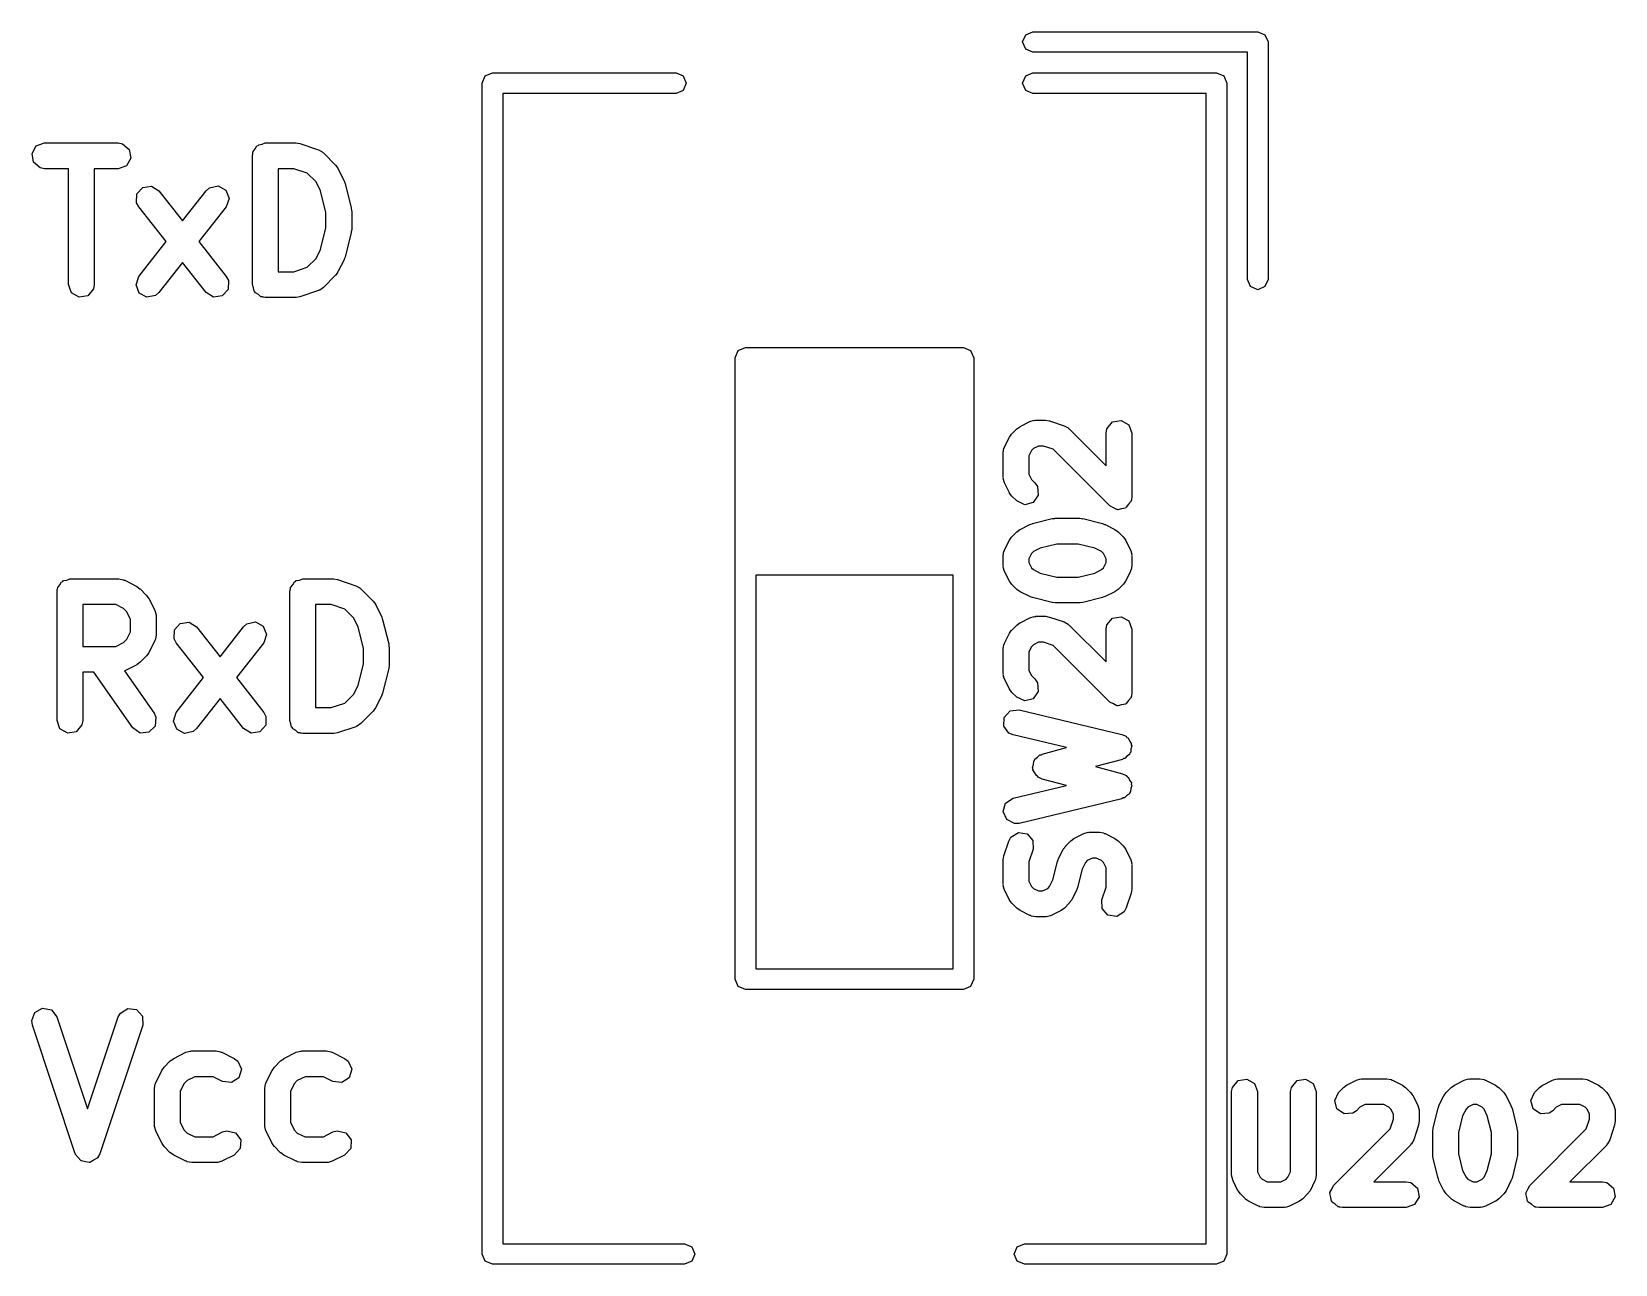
# Model space of a CAD drawing. Extents: x 93.8 to 150, y -109.9 to -90.1.
# Drawn here: x 106.71 to 115.94, y -104.82 to -97.64 of the extents above; entities that cross this region are included whole.
import ezdxf

# ---------------------------------------------------------------- set-up
doc = ezdxf.new("R2010")
doc.units = 0
doc.layers.add('BLACK', color=7, linetype='CONTINUOUS')

msp = doc.modelspace()

# ---------------------------------------------------------------- linework, layer by layer
at = {"layer": 'BLACK', "linetype": 'CONTINUOUS'}
for p, q in [((112.504, -97.6536), (112.546, -97.636)), ((112.546, -97.636), (113.856, -97.636)), ((113.856, -97.636), (113.898, -97.6536)), ((112.486, -97.696), (112.504, -97.6536)), ((112.504, -97.7384), (112.486, -97.696)), ((113.898, -97.6536), (113.916, -97.696)), ((113.916, -97.696), (113.916, -99.079)), ((112.546, -97.756), (112.504, -97.7384)), ((113.796, -97.756), (112.546, -97.756)), ((113.796, -99.079), (113.796, -97.756)), ((109.336, -97.936), (109.354, -97.8936)), ((109.354, -97.8936), (109.396, -97.876)), ((109.396, -97.876), (110.466, -97.876)), ((110.466, -97.876), (110.508, -97.8936)), ((110.508, -97.8936), (110.526, -97.936)), ((112.486, -97.936), (112.504, -97.8936)), ((112.504, -97.8936), (112.546, -97.876)), ((112.546, -97.876), (113.616, -97.876)), ((113.616, -97.876), (113.658, -97.8936)), ((113.658, -97.8936), (113.676, -97.936)), ((109.336, -104.757), (109.336, -97.936)), ((110.466, -97.996), (109.456, -97.996)), ((109.456, -97.996), (109.456, -104.697)), ((110.508, -97.9784), (110.466, -97.996)), ((110.526, -97.936), (110.508, -97.9784)), ((112.504, -97.9784), (112.486, -97.936)), ((112.546, -97.996), (112.504, -97.9784)), ((113.556, -97.996), (112.546, -97.996)), ((113.556, -104.697), (113.556, -97.996)), ((113.676, -97.936), (113.676, -104.757)), ((106.738, -98.3018), (106.786, -98.2843)), ((106.786, -98.2843), (107.215, -98.2843)), ((107.215, -98.2843), (107.241, -98.2888)), ((107.241, -98.2888), (107.28, -98.3218)), ((108.054, -98.2909), (108.072, -98.2843)), ((108.072, -98.2843), (108.251, -98.2843)), ((108.251, -98.2843), (108.273, -98.2882)), ((108.273, -98.2882), (108.274, -98.2881)), ((108.274, -98.2881), (108.382, -98.3238)), ((106.713, -98.3463), (106.738, -98.3018)), ((106.721, -98.3968), (106.713, -98.3463)), ((107.289, -98.3723), (107.263, -98.4167)), ((107.28, -98.3218), (107.289, -98.3723)), ((107.997, -98.3593), (107.999, -98.3495)), ((107.997, -99.1093), (107.997, -98.3593)), ((107.998, -98.3463), (108, -98.3434)), ((107.999, -98.3495), (107.998, -98.3463)), ((108, -98.3434), (108.002, -98.3336)), ((108.002, -98.3336), (108.014, -98.3187)), ((108.014, -98.3187), (108.024, -98.3018)), ((108.024, -98.3018), (108.03, -98.2995)), ((108.03, -98.2995), (108.035, -98.2943)), ((108.035, -98.2943), (108.054, -98.2909)), ((108.382, -98.3238), (108.404, -98.3363)), ((108.404, -98.3363), (108.407, -98.3401)), ((108.407, -98.3401), (108.411, -98.342)), ((108.411, -98.342), (108.482, -98.4134)), ((106.761, -98.4298), (106.721, -98.3968)), ((106.786, -98.4343), (106.761, -98.4298)), ((106.926, -98.4343), (106.786, -98.4343)), ((106.926, -99.1093), (106.926, -98.4343)), ((107.215, -98.4343), (107.076, -98.4343)), ((107.076, -98.4343), (107.076, -99.1093)), ((107.263, -98.4167), (107.215, -98.4343)), ((108.147, -98.4343), (108.147, -99.0343)), ((108.239, -98.4343), (108.147, -98.4343)), ((108.317, -98.4606), (108.239, -98.4343)), ((108.368, -98.5109), (108.317, -98.4606)), ((108.482, -98.4134), (108.495, -98.4318)), ((108.495, -98.4318), (108.496, -98.4329)), ((108.496, -98.4329), (108.532, -98.5043)), ((107.324, -98.5814), (107.358, -98.5432)), ((107.358, -98.5432), (107.409, -98.5359)), ((107.409, -98.5359), (107.453, -98.5629)), ((107.453, -98.5629), (107.59, -98.7379)), ((107.59, -98.7379), (107.727, -98.5629)), ((107.727, -98.5629), (107.747, -98.5456)), ((107.747, -98.5456), (107.797, -98.535)), ((107.797, -98.535), (107.842, -98.5593)), ((107.842, -98.5593), (107.861, -98.6069)), ((108.394, -98.564), (108.368, -98.5109)), ((108.426, -98.6899), (108.394, -98.564)), ((108.532, -98.5043), (108.536, -98.5167)), ((108.536, -98.5167), (108.538, -98.5197)), ((108.538, -98.5197), (108.573, -98.6625)), ((107.322, -98.6327), (107.324, -98.5814)), ((107.335, -98.6556), (107.322, -98.6327)), ((107.495, -98.8593), (107.335, -98.6556)), ((107.845, -98.6556), (107.685, -98.8593)), ((107.861, -98.6069), (107.845, -98.6556)), ((108.426, -98.7786), (108.426, -98.6899)), ((108.573, -98.6625), (108.575, -98.6775)), ((108.575, -98.6775), (108.576, -98.6807)), ((108.576, -98.6807), (108.576, -98.7879)), ((108.394, -98.9045), (108.426, -98.7786)), ((108.573, -98.806), (108.538, -98.9489)), ((108.576, -98.7879), (108.573, -98.8026)), ((108.573, -98.8026), (108.573, -98.806)), ((107.335, -99.0629), (107.495, -98.8593)), ((107.685, -98.8593), (107.845, -99.0629)), ((108.368, -98.9577), (108.394, -98.9045)), ((107.59, -98.9807), (107.453, -99.1556)), ((107.727, -99.1556), (107.59, -98.9807)), ((108.239, -99.0343), (108.317, -99.008)), ((108.317, -99.008), (108.368, -98.9577)), ((108.532, -98.9643), (108.496, -99.0357)), ((108.538, -98.9489), (108.532, -98.9607)), ((108.532, -98.9607), (108.532, -98.9643)), ((106.943, -99.1575), (106.926, -99.1093)), ((107.076, -99.1093), (107.071, -99.1349)), ((107.319, -99.1117), (107.335, -99.0629)), ((107.338, -99.1593), (107.319, -99.1117)), ((107.845, -99.0629), (107.858, -99.0859)), ((107.858, -99.0859), (107.856, -99.1372)), ((108.004, -99.1276), (107.997, -99.1093)), ((108.147, -99.0343), (108.239, -99.0343)), ((108.482, -99.0552), (108.411, -99.1266)), ((108.483, -99.0537), (108.482, -99.0552)), ((108.496, -99.0357), (108.483, -99.0537)), ((113.814, -99.1214), (113.796, -99.079)), ((113.916, -99.079), (113.898, -99.1214)), ((106.988, -99.1831), (106.943, -99.1575)), ((107.038, -99.1742), (106.988, -99.1831)), ((107.071, -99.1349), (107.038, -99.1742)), ((107.383, -99.1835), (107.338, -99.1593)), ((107.433, -99.173), (107.383, -99.1835)), ((107.453, -99.1556), (107.433, -99.173)), ((107.771, -99.1827), (107.727, -99.1556)), ((107.822, -99.1754), (107.771, -99.1827)), ((107.856, -99.1372), (107.822, -99.1754)), ((108.007, -99.1468), (108.004, -99.1276)), ((108.012, -99.1511), (108.007, -99.1468)), ((108.015, -99.1575), (108.012, -99.1511)), ((108.032, -99.1672), (108.015, -99.1575)), ((108.046, -99.1798), (108.032, -99.1672)), ((108.056, -99.1815), (108.046, -99.1798)), ((108.059, -99.1831), (108.056, -99.1815)), ((108.062, -99.1826), (108.059, -99.1831)), ((108.072, -99.1843), (108.062, -99.1826)), ((108.251, -99.1843), (108.072, -99.1843)), ((108.252, -99.1837), (108.251, -99.1843)), ((108.274, -99.1804), (108.252, -99.1837)), ((108.382, -99.1447), (108.274, -99.1804)), ((108.385, -99.1419), (108.382, -99.1447)), ((108.39, -99.1415), (108.385, -99.1419)), ((108.411, -99.1266), (108.39, -99.1415)), ((113.856, -99.139), (113.814, -99.1214)), ((113.898, -99.1214), (113.856, -99.139)), ((110.829, -99.4936), (110.871, -99.476)), ((110.871, -99.476), (112.141, -99.476)), ((112.141, -99.476), (112.183, -99.4936)), ((110.811, -99.536), (110.829, -99.4936)), ((110.811, -103.156), (110.811, -99.536)), ((112.183, -99.4936), (112.201, -99.536)), ((112.201, -99.536), (112.201, -103.156)), ((112.452, -99.9501), (112.47, -99.9372)), ((112.47, -99.9372), (112.471, -99.9361)), ((112.471, -99.9361), (112.528, -99.9075)), ((112.528, -99.9075), (112.553, -99.9001)), ((112.553, -99.9001), (112.558, -99.9011)), ((112.558, -99.9011), (112.562, -99.8996)), ((112.562, -99.8996), (112.619, -99.8996)), ((112.619, -99.8996), (112.641, -99.9035)), ((112.641, -99.9035), (112.643, -99.9034)), ((112.643, -99.9034), (112.728, -99.932)), ((112.728, -99.932), (112.751, -99.9444)), ((112.751, -99.9444), (112.754, -99.9482)), ((112.754, -99.9482), (112.758, -99.9501)), ((112.972, -99.9746), (112.977, -99.9489)), ((112.977, -99.9489), (113.01, -99.9096)), ((113.01, -99.9096), (113.06, -99.9007)), ((113.06, -99.9007), (113.105, -99.9264)), ((113.105, -99.9264), (113.122, -99.9746)), ((112.38, -100.055), (112.409, -99.9982)), ((112.409, -99.9982), (112.422, -99.9802)), ((112.422, -99.9802), (112.423, -99.9787)), ((112.423, -99.9787), (112.452, -99.9501)), ((112.758, -99.9501), (112.972, -100.165)), ((112.972, -100.165), (112.972, -99.9746)), ((113.122, -99.9746), (113.122, -100.346)), ((112.372, -100.089), (112.377, -100.063)), ((112.372, -100.232), (112.372, -100.089)), ((112.377, -100.063), (112.38, -100.06)), ((112.38, -100.06), (112.38, -100.055)), ((112.538, -100.076), (112.522, -100.107)), ((112.522, -100.107), (112.522, -100.214)), ((112.549, -100.065), (112.538, -100.076)), ((112.579, -100.05), (112.549, -100.065)), ((112.607, -100.05), (112.579, -100.05)), ((112.664, -100.069), (112.607, -100.05)), ((112.994, -100.399), (112.664, -100.069)), ((112.522, -100.214), (112.538, -100.244)), ((112.374, -100.236), (112.372, -100.232)), ((112.373, -100.24), (112.374, -100.236)), ((112.38, -100.265), (112.373, -100.24)), ((112.409, -100.322), (112.38, -100.265)), ((112.538, -100.244), (112.558, -100.264)), ((112.558, -100.264), (112.573, -100.286)), ((112.573, -100.286), (112.577, -100.337)), ((112.41, -100.324), (112.409, -100.322)), ((112.423, -100.342), (112.41, -100.324)), ((112.452, -100.37), (112.423, -100.342)), ((112.498, -100.392), (112.452, -100.37)), ((112.548, -100.379), (112.498, -100.392)), ((112.577, -100.337), (112.548, -100.379)), ((113.015, -100.409), (112.994, -100.399)), ((113.034, -100.42), (113.015, -100.409)), ((113.085, -100.411), (113.063, -100.415)), ((113.087, -100.408), (113.085, -100.411)), ((113.09, -100.407), (113.087, -100.408)), ((113.103, -100.389), (113.09, -100.407)), ((113.118, -100.372), (113.103, -100.389)), ((113.119, -100.367), (113.118, -100.372)), ((113.12, -100.365), (113.119, -100.367)), ((113.122, -100.346), (113.12, -100.362)), ((113.12, -100.362), (113.12, -100.365)), ((112.541, -100.504), (112.544, -100.502)), ((112.544, -100.502), (112.658, -100.473)), ((112.658, -100.473), (112.673, -100.472)), ((112.673, -100.472), (112.676, -100.471)), ((112.676, -100.471), (112.819, -100.471)), ((112.819, -100.471), (112.834, -100.474)), ((112.834, -100.474), (112.837, -100.473)), ((112.837, -100.473), (112.951, -100.502)), ((112.951, -100.502), (112.963, -100.507)), ((113.038, -100.419), (113.034, -100.42)), ((113.041, -100.421), (113.038, -100.419)), ((113.063, -100.415), (113.041, -100.421)), ((112.409, -100.598), (112.422, -100.58)), ((112.422, -100.58), (112.423, -100.579)), ((112.423, -100.579), (112.452, -100.55)), ((112.452, -100.55), (112.47, -100.537)), ((112.47, -100.537), (112.471, -100.536)), ((112.471, -100.536), (112.528, -100.507)), ((112.528, -100.507), (112.541, -100.504)), ((112.963, -100.507), (112.967, -100.507)), ((112.967, -100.507), (113.024, -100.536)), ((113.024, -100.536), (113.042, -100.549)), ((113.042, -100.549), (113.043, -100.55)), ((113.043, -100.55), (113.072, -100.579)), ((113.072, -100.579), (113.085, -100.597)), ((112.372, -100.689), (112.377, -100.663)), ((112.377, -100.663), (112.38, -100.66)), ((112.38, -100.655), (112.409, -100.598)), ((112.38, -100.66), (112.38, -100.655)), ((112.538, -100.676), (112.522, -100.707)), ((112.549, -100.665), (112.538, -100.676)), ((112.588, -100.645), (112.549, -100.665)), ((112.685, -100.621), (112.588, -100.645)), ((112.81, -100.621), (112.685, -100.621)), ((112.907, -100.645), (112.81, -100.621)), ((112.946, -100.665), (112.907, -100.645)), ((112.957, -100.676), (112.946, -100.665)), ((112.972, -100.707), (112.957, -100.676)), ((113.085, -100.597), (113.086, -100.598)), ((113.086, -100.598), (113.115, -100.655)), ((113.115, -100.655), (113.122, -100.68)), ((113.122, -100.68), (113.121, -100.685)), ((113.121, -100.685), (113.122, -100.689)), ((112.372, -100.746), (112.372, -100.689)), ((112.374, -100.75), (112.372, -100.746)), ((112.373, -100.755), (112.374, -100.75)), ((112.38, -100.78), (112.373, -100.755)), ((112.409, -100.837), (112.38, -100.78)), ((112.522, -100.707), (112.522, -100.728)), ((112.522, -100.728), (112.538, -100.759)), ((112.538, -100.759), (112.549, -100.77)), ((112.549, -100.77), (112.588, -100.79)), ((112.907, -100.79), (112.946, -100.77)), ((112.946, -100.77), (112.957, -100.759)), ((112.957, -100.759), (112.972, -100.728)), ((112.972, -100.728), (112.972, -100.707)), ((113.115, -100.78), (113.086, -100.837)), ((113.118, -100.772), (113.115, -100.775)), ((113.115, -100.775), (113.115, -100.78)), ((113.122, -100.746), (113.118, -100.772)), ((113.122, -100.689), (113.122, -100.746)), ((106.863, -100.874), (106.876, -100.859)), ((106.876, -100.859), (106.885, -100.842)), ((106.885, -100.842), (106.892, -100.84)), ((106.892, -100.84), (106.896, -100.834)), ((106.896, -100.834), (106.915, -100.831)), ((106.915, -100.831), (106.934, -100.824)), ((106.934, -100.824), (107.219, -100.824)), ((107.219, -100.824), (107.245, -100.829)), ((107.245, -100.829), (107.248, -100.832)), ((107.248, -100.832), (107.253, -100.832)), ((107.253, -100.832), (107.324, -100.868)), ((107.324, -100.868), (107.342, -100.881)), ((108.22, -100.874), (108.233, -100.859)), ((108.233, -100.859), (108.243, -100.842)), ((108.243, -100.842), (108.249, -100.84)), ((108.249, -100.84), (108.253, -100.834)), ((108.253, -100.834), (108.272, -100.831)), ((108.272, -100.831), (108.291, -100.824)), ((108.291, -100.824), (108.469, -100.824)), ((108.469, -100.824), (108.491, -100.828)), ((108.491, -100.828), (108.493, -100.828)), ((108.493, -100.828), (108.6, -100.864)), ((108.6, -100.864), (108.623, -100.876)), ((112.081, -100.803), (110.931, -100.803)), ((110.931, -100.803), (110.931, -103.096)), ((112.081, -103.096), (112.081, -100.803)), ((112.41, -100.838), (112.409, -100.837)), ((112.423, -100.856), (112.41, -100.838)), ((112.452, -100.885), (112.423, -100.856)), ((112.588, -100.79), (112.685, -100.814)), ((112.685, -100.814), (112.81, -100.814)), ((112.81, -100.814), (112.907, -100.79)), ((113.072, -100.856), (113.043, -100.885)), ((113.073, -100.855), (113.072, -100.856)), ((113.086, -100.837), (113.073, -100.855)), ((106.859, -100.899), (106.86, -100.89)), ((106.859, -101.649), (106.859, -100.899)), ((106.86, -100.886), (106.861, -100.883)), ((106.86, -100.89), (106.86, -100.886)), ((106.861, -100.883), (106.863, -100.874)), ((107.342, -100.881), (107.344, -100.882)), ((107.344, -100.882), (107.379, -100.918)), ((107.379, -100.918), (107.392, -100.936)), ((107.392, -100.936), (107.394, -100.937)), ((107.394, -100.937), (107.429, -101.009)), ((108.216, -100.899), (108.217, -100.89)), ((108.216, -101.649), (108.216, -100.899)), ((108.217, -100.886), (108.219, -100.883)), ((108.217, -100.89), (108.217, -100.886)), ((108.219, -100.883), (108.22, -100.874)), ((108.623, -100.876), (108.625, -100.88)), ((108.625, -100.88), (108.629, -100.882)), ((108.629, -100.882), (108.701, -100.953)), ((108.701, -100.953), (108.714, -100.972)), ((112.453, -100.885), (112.452, -100.885)), ((112.471, -100.899), (112.453, -100.885)), ((112.528, -100.927), (112.471, -100.899)), ((112.532, -100.928), (112.528, -100.927)), ((112.544, -100.933), (112.532, -100.928)), ((112.658, -100.962), (112.544, -100.933)), ((112.661, -100.961), (112.658, -100.962)), ((112.676, -100.964), (112.661, -100.961)), ((112.819, -100.964), (112.676, -100.964)), ((112.822, -100.963), (112.819, -100.964)), ((112.837, -100.962), (112.822, -100.963)), ((112.951, -100.933), (112.837, -100.962)), ((112.954, -100.931), (112.951, -100.933)), ((112.967, -100.927), (112.954, -100.931)), ((113.024, -100.899), (112.967, -100.927)), ((113.025, -100.898), (113.024, -100.899)), ((113.043, -100.885), (113.025, -100.898)), ((107.009, -100.974), (107.009, -101.217)), ((107.202, -100.974), (107.009, -100.974)), ((107.246, -100.997), (107.202, -100.974)), ((107.265, -101.015), (107.246, -100.997)), ((107.287, -101.06), (107.265, -101.015)), ((107.429, -101.009), (107.437, -101.034)), ((107.437, -101.034), (107.436, -101.038)), ((107.436, -101.038), (107.437, -101.042)), ((107.437, -101.042), (107.437, -101.149)), ((108.366, -100.974), (108.366, -101.574)), ((108.457, -100.974), (108.366, -100.974)), ((108.536, -101.001), (108.457, -100.974)), ((108.586, -101.051), (108.536, -101.001)), ((108.613, -101.104), (108.586, -101.051)), ((108.714, -100.972), (108.715, -100.973)), ((108.715, -100.973), (108.751, -101.044)), ((108.751, -101.044), (108.754, -101.057)), ((108.754, -101.057), (108.756, -101.06)), ((112.471, -101.079), (112.528, -101.05)), ((112.528, -101.05), (112.553, -101.043)), ((112.553, -101.043), (112.557, -101.044)), ((112.557, -101.044), (112.562, -101.042)), ((112.562, -101.042), (112.619, -101.042)), ((112.619, -101.042), (112.641, -101.046)), ((112.641, -101.046), (112.643, -101.046)), ((112.643, -101.046), (112.728, -101.075)), ((112.977, -101.092), (113.01, -101.052)), ((113.01, -101.052), (113.06, -101.044)), ((113.06, -101.044), (113.105, -101.069)), ((107.265, -101.176), (107.287, -101.132)), ((107.287, -101.132), (107.287, -101.06)), ((107.437, -101.149), (107.433, -101.175)), ((107.541, -101.173), (107.543, -101.121)), ((107.543, -101.121), (107.577, -101.083)), ((107.577, -101.083), (107.628, -101.076)), ((107.628, -101.076), (107.671, -101.103)), ((107.671, -101.103), (107.809, -101.278)), ((107.809, -101.278), (107.946, -101.103)), ((107.946, -101.103), (107.965, -101.086)), ((107.965, -101.086), (108.016, -101.075)), ((108.016, -101.075), (108.061, -101.099)), ((108.061, -101.099), (108.08, -101.147)), ((108.08, -101.147), (108.064, -101.196)), ((108.644, -101.23), (108.613, -101.104)), ((108.756, -101.06), (108.792, -101.203)), ((112.38, -101.198), (112.409, -101.141)), ((112.409, -101.141), (112.422, -101.123)), ((112.422, -101.123), (112.423, -101.122)), ((112.423, -101.122), (112.452, -101.093)), ((112.452, -101.093), (112.47, -101.08)), ((112.47, -101.08), (112.471, -101.079)), ((112.728, -101.075), (112.751, -101.087)), ((112.751, -101.087), (112.754, -101.091)), ((112.754, -101.091), (112.758, -101.093)), ((112.758, -101.093), (112.972, -101.308)), ((112.972, -101.117), (112.977, -101.092)), ((112.972, -101.308), (112.972, -101.117)), ((113.105, -101.069), (113.122, -101.117)), ((113.122, -101.117), (113.122, -101.489)), ((107.009, -101.217), (107.202, -101.217)), ((107.202, -101.217), (107.246, -101.195)), ((107.246, -101.195), (107.265, -101.176)), ((107.429, -101.183), (107.394, -101.254)), ((107.43, -101.178), (107.429, -101.183)), ((107.433, -101.175), (107.43, -101.178)), ((107.553, -101.196), (107.541, -101.173)), ((107.713, -101.399), (107.553, -101.196)), ((108.064, -101.196), (107.904, -101.399)), ((108.644, -101.319), (108.644, -101.23)), ((108.792, -101.203), (108.793, -101.217)), ((108.793, -101.217), (108.794, -101.221)), ((108.794, -101.221), (108.794, -101.328)), ((112.372, -101.232), (112.377, -101.206)), ((112.372, -101.375), (112.372, -101.232)), ((112.377, -101.206), (112.38, -101.203)), ((112.38, -101.203), (112.38, -101.198)), ((112.538, -101.219), (112.522, -101.249)), ((112.549, -101.208), (112.538, -101.219)), ((112.579, -101.192), (112.549, -101.208)), ((112.607, -101.192), (112.579, -101.192)), ((112.664, -101.212), (112.607, -101.192)), ((112.994, -101.542), (112.664, -101.212)), ((107.324, -101.324), (107.253, -101.359)), ((107.325, -101.322), (107.324, -101.324)), ((107.344, -101.309), (107.325, -101.322)), ((107.379, -101.274), (107.344, -101.309)), ((107.38, -101.272), (107.379, -101.274)), ((107.394, -101.254), (107.38, -101.272)), ((108.613, -101.445), (108.644, -101.319)), ((108.794, -101.328), (108.792, -101.343)), ((112.522, -101.249), (112.522, -101.357)), ((107.073, -101.367), (107.009, -101.367)), ((107.009, -101.367), (107.009, -101.649)), ((107.301, -101.692), (107.073, -101.367)), ((107.253, -101.359), (107.251, -101.36)), ((107.251, -101.36), (107.424, -101.606)), ((107.553, -101.603), (107.713, -101.399)), ((107.904, -101.399), (108.064, -101.603)), ((108.792, -101.346), (108.756, -101.489)), ((108.792, -101.343), (108.792, -101.346)), ((112.374, -101.379), (112.372, -101.375)), ((112.373, -101.383), (112.374, -101.379)), ((112.38, -101.408), (112.373, -101.383)), ((112.409, -101.465), (112.38, -101.408)), ((112.522, -101.357), (112.538, -101.387)), ((112.538, -101.387), (112.558, -101.407)), ((112.558, -101.407), (112.573, -101.429)), ((108.536, -101.548), (108.586, -101.498)), ((108.586, -101.498), (108.613, -101.445)), ((108.751, -101.504), (108.715, -101.576)), ((108.756, -101.489), (108.751, -101.501)), ((108.751, -101.501), (108.751, -101.504)), ((112.41, -101.466), (112.409, -101.465)), ((112.423, -101.485), (112.41, -101.466)), ((112.452, -101.513), (112.423, -101.485)), ((112.498, -101.535), (112.452, -101.513)), ((112.577, -101.48), (112.548, -101.522)), ((112.573, -101.429), (112.577, -101.48)), ((113.118, -101.515), (113.103, -101.532)), ((113.119, -101.51), (113.118, -101.515)), ((113.12, -101.508), (113.119, -101.51)), ((113.122, -101.489), (113.12, -101.505)), ((113.12, -101.505), (113.12, -101.508)), ((107.424, -101.606), (107.435, -101.63)), ((107.537, -101.652), (107.553, -101.603)), ((107.809, -101.521), (107.671, -101.696)), ((107.946, -101.696), (107.809, -101.521)), ((108.064, -101.603), (108.076, -101.626)), ((108.366, -101.574), (108.457, -101.574)), ((108.457, -101.574), (108.536, -101.548)), ((108.701, -101.595), (108.629, -101.667)), ((108.702, -101.594), (108.701, -101.595)), ((108.715, -101.576), (108.702, -101.594)), ((112.379, -101.631), (112.414, -101.593)), ((112.414, -101.593), (112.465, -101.587)), ((112.465, -101.587), (113.065, -101.73)), ((112.548, -101.522), (112.498, -101.535)), ((113.015, -101.551), (112.994, -101.542)), ((113.034, -101.563), (113.015, -101.551)), ((113.038, -101.562), (113.034, -101.563)), ((113.041, -101.564), (113.038, -101.562)), ((113.063, -101.558), (113.041, -101.564)), ((113.085, -101.554), (113.063, -101.558)), ((113.087, -101.551), (113.085, -101.554)), ((113.09, -101.55), (113.087, -101.551)), ((113.103, -101.532), (113.09, -101.55)), ((106.876, -101.697), (106.859, -101.649)), ((106.921, -101.723), (106.876, -101.697)), ((107.004, -101.675), (106.971, -101.714)), ((107.009, -101.649), (107.004, -101.675)), ((107.343, -101.722), (107.301, -101.692)), ((107.43, -101.681), (107.394, -101.717)), ((107.435, -101.63), (107.43, -101.681)), ((107.556, -101.699), (107.537, -101.652)), ((107.602, -101.724), (107.556, -101.699)), ((107.671, -101.696), (107.652, -101.713)), ((107.99, -101.723), (107.946, -101.696)), ((108.075, -101.677), (108.04, -101.715)), ((108.076, -101.626), (108.075, -101.677)), ((108.222, -101.668), (108.216, -101.649)), ((108.226, -101.687), (108.222, -101.668)), ((108.231, -101.691), (108.226, -101.687)), ((108.233, -101.697), (108.231, -101.691)), ((108.25, -101.707), (108.233, -101.697)), ((108.6, -101.685), (108.493, -101.72)), ((108.604, -101.682), (108.6, -101.685)), ((108.608, -101.682), (108.604, -101.682)), ((108.629, -101.667), (108.608, -101.682)), ((112.376, -101.682), (112.379, -101.631)), ((112.406, -101.723), (112.376, -101.682)), ((106.971, -101.714), (106.921, -101.723)), ((107.394, -101.717), (107.343, -101.722)), ((107.652, -101.713), (107.602, -101.724)), ((108.04, -101.715), (107.99, -101.723)), ((108.265, -101.72), (108.25, -101.707)), ((108.275, -101.721), (108.265, -101.72)), ((108.278, -101.723), (108.275, -101.721)), ((108.281, -101.723), (108.278, -101.723)), ((108.291, -101.724), (108.281, -101.723)), ((108.469, -101.724), (108.291, -101.724)), ((108.471, -101.724), (108.469, -101.724)), ((108.493, -101.72), (108.471, -101.724)), ((112.43, -101.733), (112.406, -101.723)), ((112.741, -101.807), (112.43, -101.733)), ((113.065, -101.73), (113.089, -101.741)), ((113.089, -101.741), (113.093, -101.747)), ((113.093, -101.747), (113.101, -101.75)), ((113.101, -101.75), (113.108, -101.767)), ((113.108, -101.767), (113.119, -101.782)), ((113.119, -101.782), (113.119, -101.79)), ((113.119, -101.79), (113.122, -101.797)), ((112.549, -101.905), (112.551, -101.886)), ((112.551, -101.886), (112.556, -101.881)), ((112.556, -101.881), (112.557, -101.874)), ((112.557, -101.874), (112.573, -101.863)), ((112.573, -101.863), (112.587, -101.849)), ((112.587, -101.849), (112.594, -101.849)), ((112.594, -101.849), (112.6, -101.845)), ((112.6, -101.845), (112.741, -101.807)), ((113.067, -101.876), (112.91, -101.917)), ((113.073, -101.871), (113.067, -101.876)), ((113.081, -101.87), (113.073, -101.871)), ((113.094, -101.857), (113.081, -101.87)), ((113.109, -101.846), (113.094, -101.857)), ((113.111, -101.839), (113.109, -101.846)), ((113.116, -101.833), (113.111, -101.839)), ((113.117, -101.815), (113.116, -101.833)), ((113.122, -101.797), (113.117, -101.815)), ((112.544, -101.924), (112.549, -101.905)), ((112.547, -101.93), (112.544, -101.924)), ((112.546, -101.937), (112.547, -101.93)), ((112.558, -101.953), (112.546, -101.937)), ((112.566, -101.97), (112.558, -101.953)), ((112.572, -101.973), (112.566, -101.97)), ((112.576, -101.979), (112.572, -101.973)), ((112.6, -101.99), (112.576, -101.979)), ((112.91, -101.917), (113.067, -101.959)), ((113.067, -101.959), (113.09, -101.97)), ((113.09, -101.97), (113.095, -101.977)), ((113.095, -101.977), (113.102, -101.98)), ((113.102, -101.98), (113.109, -101.997)), ((112.43, -102.102), (112.741, -102.028)), ((112.741, -102.028), (112.6, -101.99)), ((113.11, -102.069), (113.108, -102.076)), ((113.109, -101.997), (113.12, -102.012)), ((113.115, -102.063), (113.11, -102.069)), ((113.117, -102.045), (113.115, -102.063)), ((113.122, -102.027), (113.117, -102.045)), ((113.12, -102.012), (113.119, -102.02)), ((113.119, -102.02), (113.122, -102.027)), ((112.373, -102.179), (112.387, -102.13)), ((112.387, -102.13), (112.43, -102.102)), ((113.065, -102.105), (112.465, -102.248)), ((113.071, -102.1), (113.065, -102.105)), ((113.079, -102.1), (113.071, -102.1)), ((113.092, -102.087), (113.079, -102.1)), ((113.108, -102.076), (113.092, -102.087)), ((112.393, -102.226), (112.373, -102.179)), ((112.439, -102.249), (112.393, -102.226)), ((112.465, -102.248), (112.439, -102.249)), ((112.405, -102.351), (112.417, -102.328)), ((112.417, -102.328), (112.461, -102.301)), ((112.461, -102.301), (112.512, -102.309)), ((112.512, -102.309), (112.546, -102.347)), ((112.546, -102.347), (112.547, -102.398)), ((112.766, -102.35), (112.784, -102.337)), ((112.784, -102.337), (112.785, -102.336)), ((112.785, -102.336), (112.842, -102.307)), ((112.842, -102.307), (112.867, -102.3)), ((112.867, -102.3), (112.872, -102.301)), ((112.872, -102.301), (112.876, -102.3)), ((112.876, -102.3), (112.933, -102.3)), ((112.933, -102.3), (112.959, -102.304)), ((112.959, -102.304), (112.962, -102.307)), ((112.962, -102.307), (112.967, -102.307)), ((112.967, -102.307), (113.024, -102.336)), ((113.024, -102.336), (113.042, -102.349)), ((113.042, -102.349), (113.043, -102.35)), ((112.372, -102.46), (112.376, -102.438)), ((112.376, -102.437), (112.405, -102.351)), ((112.376, -102.438), (112.376, -102.437)), ((112.547, -102.398), (112.522, -102.472)), ((112.695, -102.455), (112.723, -102.398)), ((112.723, -102.398), (112.737, -102.38)), ((112.737, -102.379), (112.766, -102.35)), ((112.737, -102.38), (112.737, -102.379)), ((113.043, -102.35), (113.072, -102.379)), ((113.072, -102.379), (113.085, -102.397)), ((113.085, -102.397), (113.086, -102.398)), ((113.086, -102.398), (113.115, -102.455)), ((112.372, -102.603), (112.372, -102.46)), ((112.522, -102.472), (112.522, -102.585)), ((112.662, -102.577), (112.689, -102.471)), ((112.689, -102.471), (112.694, -102.459)), ((112.694, -102.459), (112.695, -102.455)), ((112.832, -102.515), (112.806, -102.621)), ((112.852, -102.476), (112.832, -102.515)), ((112.863, -102.465), (112.852, -102.476)), ((112.894, -102.45), (112.863, -102.465)), ((112.915, -102.45), (112.894, -102.45)), ((112.946, -102.465), (112.915, -102.45)), ((112.957, -102.476), (112.946, -102.465)), ((112.972, -102.507), (112.957, -102.476)), ((112.972, -102.62), (112.972, -102.507)), ((113.115, -102.455), (113.122, -102.48)), ((113.122, -102.48), (113.121, -102.485)), ((113.121, -102.485), (113.122, -102.489)), ((113.122, -102.489), (113.122, -102.632)), ((112.374, -102.607), (112.372, -102.603)), ((112.373, -102.612), (112.374, -102.607)), ((112.38, -102.637), (112.373, -102.612)), ((112.522, -102.585), (112.538, -102.616)), ((112.538, -102.616), (112.549, -102.627)), ((112.632, -102.627), (112.643, -102.616)), ((112.643, -102.616), (112.662, -102.577)), ((112.806, -102.621), (112.801, -102.633)), ((112.948, -102.694), (112.972, -102.62)), ((112.409, -102.694), (112.38, -102.637)), ((112.41, -102.695), (112.409, -102.694)), ((112.423, -102.713), (112.41, -102.695)), ((112.452, -102.742), (112.423, -102.713)), ((112.549, -102.627), (112.579, -102.642)), ((112.579, -102.642), (112.601, -102.642)), ((112.601, -102.642), (112.632, -102.627)), ((112.758, -102.713), (112.729, -102.742)), ((112.772, -102.694), (112.758, -102.712)), ((112.758, -102.712), (112.758, -102.713)), ((112.8, -102.637), (112.772, -102.694)), ((112.801, -102.633), (112.8, -102.637)), ((112.949, -102.745), (112.948, -102.694)), ((113.119, -102.655), (113.09, -102.741)), ((113.122, -102.632), (113.119, -102.654)), ((113.119, -102.654), (113.119, -102.655)), ((112.453, -102.743), (112.452, -102.742)), ((112.471, -102.756), (112.453, -102.743)), ((112.528, -102.785), (112.471, -102.756)), ((112.533, -102.785), (112.528, -102.785)), ((112.536, -102.788), (112.533, -102.785)), ((112.562, -102.792), (112.536, -102.788)), ((112.619, -102.792), (112.562, -102.792)), ((112.623, -102.791), (112.619, -102.792)), ((112.627, -102.792), (112.623, -102.791)), ((112.652, -102.785), (112.627, -102.792)), ((112.71, -102.756), (112.652, -102.785)), ((112.711, -102.755), (112.71, -102.756)), ((112.729, -102.742), (112.711, -102.755)), ((112.983, -102.783), (112.949, -102.745)), ((113.034, -102.791), (112.983, -102.783)), ((113.078, -102.764), (113.034, -102.791)), ((113.09, -102.741), (113.078, -102.764)), ((110.829, -103.198), (110.811, -103.156)), ((110.931, -103.096), (112.081, -103.096)), ((112.201, -103.156), (112.183, -103.198)), ((110.871, -103.216), (110.829, -103.198)), ((112.141, -103.216), (110.871, -103.216)), ((112.183, -103.198), (112.141, -103.216)), ((106.711, -103.397), (106.73, -103.35)), ((106.73, -103.35), (106.775, -103.325)), ((106.775, -103.325), (106.826, -103.335)), ((106.826, -103.335), (106.858, -103.376)), ((107.215, -103.376), (107.228, -103.353)), ((107.228, -103.353), (107.271, -103.326)), ((107.271, -103.326), (107.322, -103.333)), ((107.322, -103.333), (107.356, -103.372)), ((106.715, -103.423), (106.711, -103.397)), ((106.965, -104.173), (106.715, -103.423)), ((106.858, -103.376), (107.036, -103.912)), ((107.036, -103.912), (107.215, -103.376)), ((107.358, -103.423), (107.108, -104.173)), ((107.356, -103.372), (107.358, -103.423)), ((107.483, -103.668), (107.519, -103.632)), ((107.519, -103.632), (107.537, -103.619)), ((107.537, -103.619), (107.539, -103.618)), ((107.539, -103.618), (107.61, -103.582)), ((107.61, -103.582), (107.635, -103.575)), ((107.635, -103.575), (107.639, -103.576)), ((107.639, -103.576), (107.644, -103.574)), ((107.644, -103.574), (107.786, -103.574)), ((107.786, -103.574), (107.812, -103.579)), ((107.812, -103.579), (107.816, -103.582)), ((107.816, -103.582), (107.82, -103.582)), ((107.82, -103.582), (107.891, -103.618)), ((107.891, -103.618), (107.912, -103.633)), ((107.912, -103.633), (107.933, -103.681)), ((108.126, -103.668), (108.162, -103.632)), ((108.162, -103.632), (108.18, -103.619)), ((108.18, -103.619), (108.181, -103.618)), ((108.181, -103.618), (108.253, -103.582)), ((108.253, -103.582), (108.278, -103.575)), ((108.278, -103.575), (108.282, -103.576)), ((108.282, -103.576), (108.286, -103.574)), ((108.286, -103.574), (108.429, -103.574)), ((108.429, -103.574), (108.455, -103.579)), ((108.455, -103.579), (108.458, -103.582)), ((108.458, -103.582), (108.463, -103.582)), ((108.463, -103.582), (108.534, -103.618)), ((108.534, -103.618), (108.555, -103.633)), ((108.555, -103.633), (108.576, -103.681)), ((107.434, -103.759), (107.469, -103.687)), ((107.469, -103.687), (107.483, -103.669)), ((107.483, -103.669), (107.483, -103.668)), ((107.661, -103.724), (107.617, -103.747)), ((107.769, -103.724), (107.661, -103.724)), ((107.824, -103.752), (107.769, -103.724)), ((107.918, -103.73), (107.875, -103.758)), ((107.933, -103.681), (107.918, -103.73)), ((108.076, -103.759), (108.112, -103.687)), ((108.112, -103.687), (108.126, -103.669)), ((108.126, -103.669), (108.126, -103.668)), ((108.304, -103.724), (108.259, -103.747)), ((108.412, -103.724), (108.304, -103.724)), ((108.467, -103.752), (108.412, -103.724)), ((108.561, -103.73), (108.518, -103.758)), ((108.576, -103.681), (108.561, -103.73)), ((107.426, -103.792), (107.43, -103.766)), ((107.426, -104.006), (107.426, -103.792)), ((107.43, -103.766), (107.433, -103.763)), ((107.433, -103.763), (107.434, -103.759)), ((107.598, -103.765), (107.576, -103.81)), ((107.576, -103.81), (107.576, -103.989)), ((107.617, -103.747), (107.598, -103.765)), ((107.875, -103.758), (107.824, -103.752)), ((108.069, -103.792), (108.073, -103.766)), ((108.069, -104.006), (108.069, -103.792)), ((108.073, -103.766), (108.076, -103.763)), ((108.076, -103.763), (108.076, -103.759)), ((108.241, -103.765), (108.219, -103.81)), ((108.219, -103.81), (108.219, -103.989)), ((108.259, -103.747), (108.241, -103.765)), ((108.518, -103.758), (108.467, -103.752)), ((113.704, -103.811), (113.709, -103.786)), ((113.704, -104.297), (113.704, -103.811)), ((113.709, -103.786), (113.742, -103.746)), ((113.742, -103.746), (113.792, -103.738)), ((113.792, -103.738), (113.837, -103.763)), ((113.837, -103.763), (113.854, -103.811)), ((113.854, -103.811), (113.854, -104.279)), ((114.047, -103.811), (114.052, -103.786)), ((114.047, -104.279), (114.047, -103.811)), ((114.052, -103.786), (114.085, -103.746)), ((114.085, -103.746), (114.135, -103.738)), ((114.135, -103.738), (114.18, -103.763)), ((114.18, -103.763), (114.197, -103.811)), ((114.197, -103.811), (114.197, -104.297)), ((114.305, -103.862), (114.326, -103.816)), ((114.326, -103.816), (114.355, -103.787)), ((114.355, -103.787), (114.373, -103.774)), ((114.373, -103.774), (114.374, -103.773)), ((114.374, -103.773), (114.432, -103.744)), ((114.432, -103.744), (114.457, -103.737)), ((114.457, -103.737), (114.461, -103.738)), ((114.461, -103.738), (114.465, -103.736)), ((114.465, -103.736), (114.608, -103.736)), ((114.608, -103.736), (114.634, -103.741)), ((114.634, -103.741), (114.637, -103.744)), ((114.637, -103.744), (114.642, -103.744)), ((114.642, -103.744), (114.699, -103.773)), ((114.699, -103.773), (114.717, -103.786)), ((114.717, -103.786), (114.718, -103.787)), ((114.718, -103.787), (114.747, -103.816)), ((114.747, -103.816), (114.76, -103.834)), ((114.941, -103.835), (114.954, -103.817)), ((114.954, -103.817), (114.955, -103.816)), ((114.955, -103.816), (114.984, -103.787)), ((114.984, -103.787), (115.002, -103.774)), ((115.002, -103.774), (115.003, -103.773)), ((115.003, -103.773), (115.06, -103.744)), ((115.06, -103.744), (115.085, -103.737)), ((115.085, -103.737), (115.09, -103.738)), ((115.09, -103.738), (115.094, -103.736)), ((115.094, -103.736), (115.151, -103.736)), ((115.151, -103.736), (115.177, -103.741)), ((115.177, -103.741), (115.18, -103.744)), ((115.18, -103.744), (115.184, -103.744)), ((115.184, -103.744), (115.242, -103.773)), ((115.242, -103.773), (115.26, -103.786)), ((115.26, -103.786), (115.261, -103.787)), ((115.261, -103.787), (115.29, -103.816)), ((115.29, -103.816), (115.302, -103.834)), ((115.448, -103.862), (115.469, -103.816)), ((115.469, -103.816), (115.498, -103.787)), ((115.498, -103.787), (115.516, -103.774)), ((115.516, -103.774), (115.517, -103.773)), ((115.517, -103.773), (115.574, -103.744)), ((115.574, -103.744), (115.599, -103.737)), ((115.599, -103.737), (115.604, -103.738)), ((115.604, -103.738), (115.608, -103.736)), ((115.608, -103.736), (115.751, -103.736)), ((115.751, -103.736), (115.777, -103.741)), ((115.777, -103.741), (115.78, -103.744)), ((115.78, -103.744), (115.784, -103.744)), ((115.784, -103.744), (115.842, -103.773)), ((115.842, -103.773), (115.86, -103.786)), ((115.86, -103.786), (115.861, -103.787)), ((115.861, -103.787), (115.89, -103.816)), ((115.89, -103.816), (115.902, -103.834)), ((114.318, -103.912), (114.305, -103.862)), ((114.36, -103.941), (114.318, -103.912)), ((114.452, -103.902), (114.432, -103.922)), ((114.483, -103.886), (114.452, -103.902)), ((114.59, -103.886), (114.483, -103.886)), ((114.621, -103.902), (114.59, -103.886)), ((114.632, -103.913), (114.621, -103.902)), ((114.647, -103.943), (114.632, -103.913)), ((114.76, -103.834), (114.761, -103.835)), ((114.761, -103.835), (114.789, -103.892)), ((114.789, -103.892), (114.797, -103.917)), ((114.797, -103.917), (114.796, -103.922)), ((114.878, -104.022), (114.907, -103.908)), ((114.907, -103.908), (114.912, -103.896)), ((114.912, -103.892), (114.941, -103.835)), ((114.912, -103.896), (114.912, -103.892)), ((115.07, -103.913), (115.05, -103.952)), ((115.081, -103.902), (115.07, -103.913)), ((115.111, -103.886), (115.081, -103.902)), ((115.133, -103.886), (115.111, -103.886)), ((115.164, -103.902), (115.133, -103.886)), ((115.175, -103.913), (115.164, -103.902)), ((115.194, -103.952), (115.175, -103.913)), ((115.302, -103.834), (115.304, -103.835)), ((115.304, -103.835), (115.332, -103.892)), ((115.332, -103.892), (115.336, -103.905)), ((115.336, -103.905), (115.338, -103.908)), ((115.338, -103.908), (115.366, -104.022)), ((115.461, -103.912), (115.448, -103.862)), ((115.503, -103.941), (115.461, -103.912)), ((115.595, -103.902), (115.575, -103.922)), ((115.626, -103.886), (115.595, -103.902)), ((115.733, -103.886), (115.626, -103.886)), ((115.764, -103.902), (115.733, -103.886)), ((115.775, -103.913), (115.764, -103.902)), ((115.79, -103.943), (115.775, -103.913)), ((115.902, -103.834), (115.904, -103.835)), ((115.904, -103.835), (115.932, -103.892)), ((115.932, -103.892), (115.94, -103.917)), ((115.94, -103.917), (115.939, -103.922)), ((107.427, -104.011), (107.426, -104.006)), ((107.576, -103.989), (107.598, -104.033)), ((108.07, -104.011), (108.069, -104.006)), ((108.219, -103.989), (108.241, -104.033)), ((114.411, -103.937), (114.36, -103.941)), ((114.432, -103.922), (114.411, -103.937)), ((114.628, -104.028), (114.647, -103.971)), ((114.647, -103.971), (114.647, -103.943)), ((114.793, -104.007), (114.765, -104.092)), ((114.797, -103.983), (114.793, -104.005)), ((114.793, -104.005), (114.793, -104.007)), ((114.796, -103.922), (114.797, -103.926)), ((114.797, -103.926), (114.797, -103.983)), ((115.05, -103.952), (115.026, -104.049)), ((115.219, -104.049), (115.194, -103.952)), ((115.554, -103.937), (115.503, -103.941)), ((115.575, -103.922), (115.554, -103.937)), ((115.771, -104.028), (115.79, -103.971)), ((115.79, -103.971), (115.79, -103.943)), ((115.936, -104.007), (115.908, -104.092)), ((115.94, -103.983), (115.936, -104.005)), ((115.936, -104.005), (115.936, -104.007)), ((115.939, -103.922), (115.94, -103.926)), ((115.94, -103.926), (115.94, -103.983)), ((107.426, -104.015), (107.427, -104.011)), ((107.434, -104.04), (107.426, -104.015)), ((107.469, -104.111), (107.434, -104.04)), ((107.598, -104.033), (107.617, -104.052)), ((107.617, -104.052), (107.661, -104.074)), ((107.661, -104.074), (107.769, -104.074)), ((107.769, -104.074), (107.824, -104.046)), ((107.824, -104.046), (107.849, -104.039)), ((107.849, -104.039), (107.899, -104.051)), ((107.899, -104.051), (107.93, -104.092)), ((107.93, -104.092), (107.927, -104.143)), ((108.069, -104.015), (108.07, -104.011)), ((108.076, -104.04), (108.069, -104.015)), ((108.112, -104.111), (108.076, -104.04)), ((108.241, -104.033), (108.259, -104.052)), ((108.259, -104.052), (108.304, -104.074)), ((108.304, -104.074), (108.412, -104.074)), ((108.412, -104.074), (108.467, -104.046)), ((108.467, -104.046), (108.492, -104.039)), ((108.492, -104.039), (108.542, -104.051)), ((108.542, -104.051), (108.573, -104.092)), ((108.573, -104.092), (108.57, -104.143)), ((114.298, -104.358), (114.628, -104.028)), ((114.765, -104.092), (114.752, -104.115)), ((114.876, -104.04), (114.878, -104.025)), ((114.876, -104.183), (114.876, -104.04)), ((114.878, -104.025), (114.878, -104.022)), ((115.026, -104.049), (115.026, -104.174)), ((115.219, -104.174), (115.219, -104.049)), ((115.366, -104.022), (115.368, -104.037)), ((115.368, -104.037), (115.369, -104.04)), ((115.369, -104.04), (115.369, -104.183)), ((115.441, -104.358), (115.771, -104.028)), ((115.908, -104.092), (115.895, -104.115)), ((106.967, -104.175), (106.965, -104.173)), ((106.967, -104.177), (106.967, -104.175)), ((106.982, -104.195), (106.967, -104.177)), ((106.997, -104.213), (106.982, -104.195)), ((107.108, -104.173), (107.095, -104.196)), ((107.471, -104.113), (107.469, -104.111)), ((107.483, -104.131), (107.471, -104.113)), ((107.519, -104.167), (107.483, -104.131)), ((107.521, -104.167), (107.519, -104.167)), ((107.539, -104.181), (107.521, -104.167)), ((107.61, -104.216), (107.539, -104.181)), ((107.891, -104.181), (107.82, -104.216)), ((107.927, -104.143), (107.891, -104.181)), ((108.113, -104.113), (108.112, -104.111)), ((108.126, -104.131), (108.113, -104.113)), ((108.162, -104.167), (108.126, -104.131)), ((108.163, -104.167), (108.162, -104.167)), ((108.181, -104.181), (108.163, -104.167)), ((108.253, -104.216), (108.181, -104.181)), ((108.534, -104.181), (108.463, -104.216)), ((108.57, -104.143), (108.534, -104.181)), ((114.747, -104.122), (114.532, -104.336)), ((114.749, -104.118), (114.747, -104.122)), ((114.752, -104.115), (114.749, -104.118)), ((114.877, -104.186), (114.876, -104.183)), ((114.878, -104.201), (114.877, -104.186)), ((115.026, -104.174), (115.05, -104.271)), ((115.194, -104.271), (115.219, -104.174)), ((115.369, -104.183), (115.366, -104.198)), ((115.89, -104.122), (115.675, -104.336)), ((115.891, -104.118), (115.89, -104.122)), ((115.895, -104.115), (115.891, -104.118)), ((106.999, -104.214), (106.997, -104.213)), ((107.001, -104.215), (106.999, -104.214)), ((107.024, -104.219), (107.001, -104.215)), ((107.047, -104.223), (107.024, -104.219)), ((107.049, -104.222), (107.047, -104.223)), ((107.051, -104.223), (107.049, -104.222)), ((107.072, -104.21), (107.051, -104.223)), ((107.093, -104.199), (107.072, -104.21)), ((107.095, -104.196), (107.093, -104.197)), ((107.093, -104.197), (107.093, -104.199)), ((107.614, -104.217), (107.61, -104.216)), ((107.618, -104.22), (107.614, -104.217)), ((107.644, -104.224), (107.618, -104.22)), ((107.786, -104.224), (107.644, -104.224)), ((107.791, -104.223), (107.786, -104.224)), ((107.795, -104.224), (107.791, -104.223)), ((107.82, -104.216), (107.795, -104.224)), ((108.257, -104.217), (108.253, -104.216)), ((108.261, -104.22), (108.257, -104.217)), ((108.286, -104.224), (108.261, -104.22)), ((108.429, -104.224), (108.286, -104.224)), ((108.433, -104.223), (108.429, -104.224)), ((108.438, -104.224), (108.433, -104.223)), ((108.463, -104.216), (108.438, -104.224)), ((113.854, -104.279), (113.87, -104.31)), ((114.032, -104.31), (114.047, -104.279)), ((114.907, -104.315), (114.878, -104.201)), ((115.05, -104.271), (115.07, -104.31)), ((115.175, -104.31), (115.194, -104.271)), ((115.366, -104.201), (115.338, -104.315)), ((115.366, -104.198), (115.366, -104.201)), ((113.706, -104.301), (113.704, -104.297)), ((113.705, -104.306), (113.706, -104.301)), ((113.712, -104.331), (113.705, -104.306)), ((113.741, -104.388), (113.712, -104.331)), ((113.87, -104.31), (113.881, -104.321)), ((113.881, -104.321), (113.911, -104.336)), ((113.911, -104.336), (113.99, -104.336)), ((113.99, -104.336), (114.021, -104.321)), ((114.021, -104.321), (114.032, -104.31)), ((114.189, -104.331), (114.161, -104.388)), ((114.19, -104.326), (114.189, -104.331)), ((114.193, -104.323), (114.19, -104.326)), ((114.197, -104.297), (114.193, -104.323)), ((114.277, -104.398), (114.288, -104.379)), ((114.288, -104.379), (114.298, -104.358)), ((114.532, -104.336), (114.722, -104.336)), ((114.722, -104.336), (114.748, -104.341)), ((114.748, -104.341), (114.787, -104.374)), ((114.787, -104.374), (114.796, -104.424)), ((114.909, -104.318), (114.907, -104.315)), ((114.912, -104.331), (114.909, -104.318)), ((114.941, -104.388), (114.912, -104.331)), ((115.07, -104.31), (115.081, -104.321)), ((115.081, -104.321), (115.111, -104.336)), ((115.111, -104.336), (115.133, -104.336)), ((115.133, -104.336), (115.164, -104.321)), ((115.164, -104.321), (115.175, -104.31)), ((115.332, -104.331), (115.304, -104.388)), ((115.333, -104.327), (115.332, -104.331)), ((115.338, -104.315), (115.333, -104.327)), ((115.42, -104.398), (115.431, -104.379)), ((115.431, -104.379), (115.441, -104.358)), ((115.675, -104.336), (115.865, -104.336)), ((115.865, -104.336), (115.891, -104.341)), ((115.891, -104.341), (115.93, -104.374)), ((115.93, -104.374), (115.939, -104.424)), ((113.742, -104.389), (113.741, -104.388)), ((113.755, -104.407), (113.742, -104.389)), ((113.784, -104.436), (113.755, -104.407)), ((113.785, -104.437), (113.784, -104.436)), ((113.803, -104.45), (113.785, -104.437)), ((113.86, -104.479), (113.803, -104.45)), ((114.099, -104.45), (114.042, -104.479)), ((114.1, -104.449), (114.099, -104.45)), ((114.118, -104.436), (114.1, -104.449)), ((114.147, -104.407), (114.118, -104.436)), ((114.161, -104.388), (114.147, -104.406)), ((114.147, -104.406), (114.147, -104.407)), ((114.276, -104.405), (114.278, -104.402)), ((114.282, -104.427), (114.276, -104.405)), ((114.278, -104.402), (114.277, -104.398)), ((114.286, -104.449), (114.282, -104.427)), ((114.289, -104.451), (114.286, -104.449)), ((114.289, -104.454), (114.289, -104.451)), ((114.308, -104.467), (114.289, -104.454)), ((114.325, -104.482), (114.308, -104.467)), ((114.77, -104.469), (114.722, -104.486)), ((114.796, -104.424), (114.77, -104.469)), ((114.942, -104.389), (114.941, -104.388)), ((114.955, -104.407), (114.942, -104.389)), ((114.984, -104.436), (114.955, -104.407)), ((114.985, -104.437), (114.984, -104.436)), ((115.003, -104.45), (114.985, -104.437)), ((115.06, -104.479), (115.003, -104.45)), ((115.242, -104.45), (115.184, -104.479)), ((115.243, -104.449), (115.242, -104.45)), ((115.261, -104.436), (115.243, -104.449)), ((115.29, -104.407), (115.261, -104.436)), ((115.304, -104.388), (115.29, -104.406)), ((115.29, -104.406), (115.29, -104.407)), ((115.419, -104.405), (115.42, -104.402)), ((115.425, -104.427), (115.419, -104.405)), ((115.42, -104.402), (115.42, -104.398)), ((115.429, -104.449), (115.425, -104.427)), ((115.431, -104.451), (115.429, -104.449)), ((115.432, -104.454), (115.431, -104.451)), ((115.451, -104.467), (115.432, -104.454)), ((115.468, -104.482), (115.451, -104.467)), ((115.913, -104.469), (115.865, -104.486)), ((115.939, -104.424), (115.913, -104.469)), ((113.865, -104.479), (113.86, -104.479)), ((113.868, -104.482), (113.865, -104.479)), ((113.894, -104.486), (113.868, -104.482)), ((114.008, -104.486), (113.894, -104.486)), ((114.012, -104.485), (114.008, -104.486)), ((114.017, -104.486), (114.012, -104.485)), ((114.042, -104.479), (114.017, -104.486)), ((114.33, -104.483), (114.325, -104.482)), ((114.331, -104.484), (114.33, -104.483)), ((114.335, -104.484), (114.331, -104.484)), ((114.351, -104.486), (114.335, -104.484)), ((114.722, -104.486), (114.351, -104.486)), ((115.065, -104.479), (115.06, -104.479)), ((115.068, -104.482), (115.065, -104.479)), ((115.094, -104.486), (115.068, -104.482)), ((115.151, -104.486), (115.094, -104.486)), ((115.155, -104.485), (115.151, -104.486)), ((115.159, -104.486), (115.155, -104.485)), ((115.184, -104.479), (115.159, -104.486)), ((115.473, -104.483), (115.468, -104.482)), ((115.474, -104.484), (115.473, -104.483)), ((115.478, -104.484), (115.474, -104.484)), ((115.494, -104.486), (115.478, -104.484)), ((115.865, -104.486), (115.494, -104.486)), ((109.456, -104.697), (110.516, -104.697)), ((110.516, -104.697), (110.558, -104.715)), ((110.558, -104.715), (110.576, -104.757)), ((112.436, -104.757), (112.454, -104.715)), ((112.454, -104.715), (112.496, -104.697)), ((112.496, -104.697), (113.556, -104.697)), ((109.354, -104.799), (109.336, -104.757)), ((109.396, -104.817), (109.354, -104.799)), ((110.516, -104.817), (109.396, -104.817)), ((110.558, -104.799), (110.516, -104.817)), ((110.576, -104.757), (110.558, -104.799)), ((112.454, -104.799), (112.436, -104.757)), ((112.496, -104.817), (112.454, -104.799)), ((113.616, -104.817), (112.496, -104.817)), ((113.658, -104.799), (113.616, -104.817)), ((113.676, -104.757), (113.658, -104.799))]:
    msp.add_line(p, q, dxfattribs=at)

doc.saveas('drawing.dxf')
